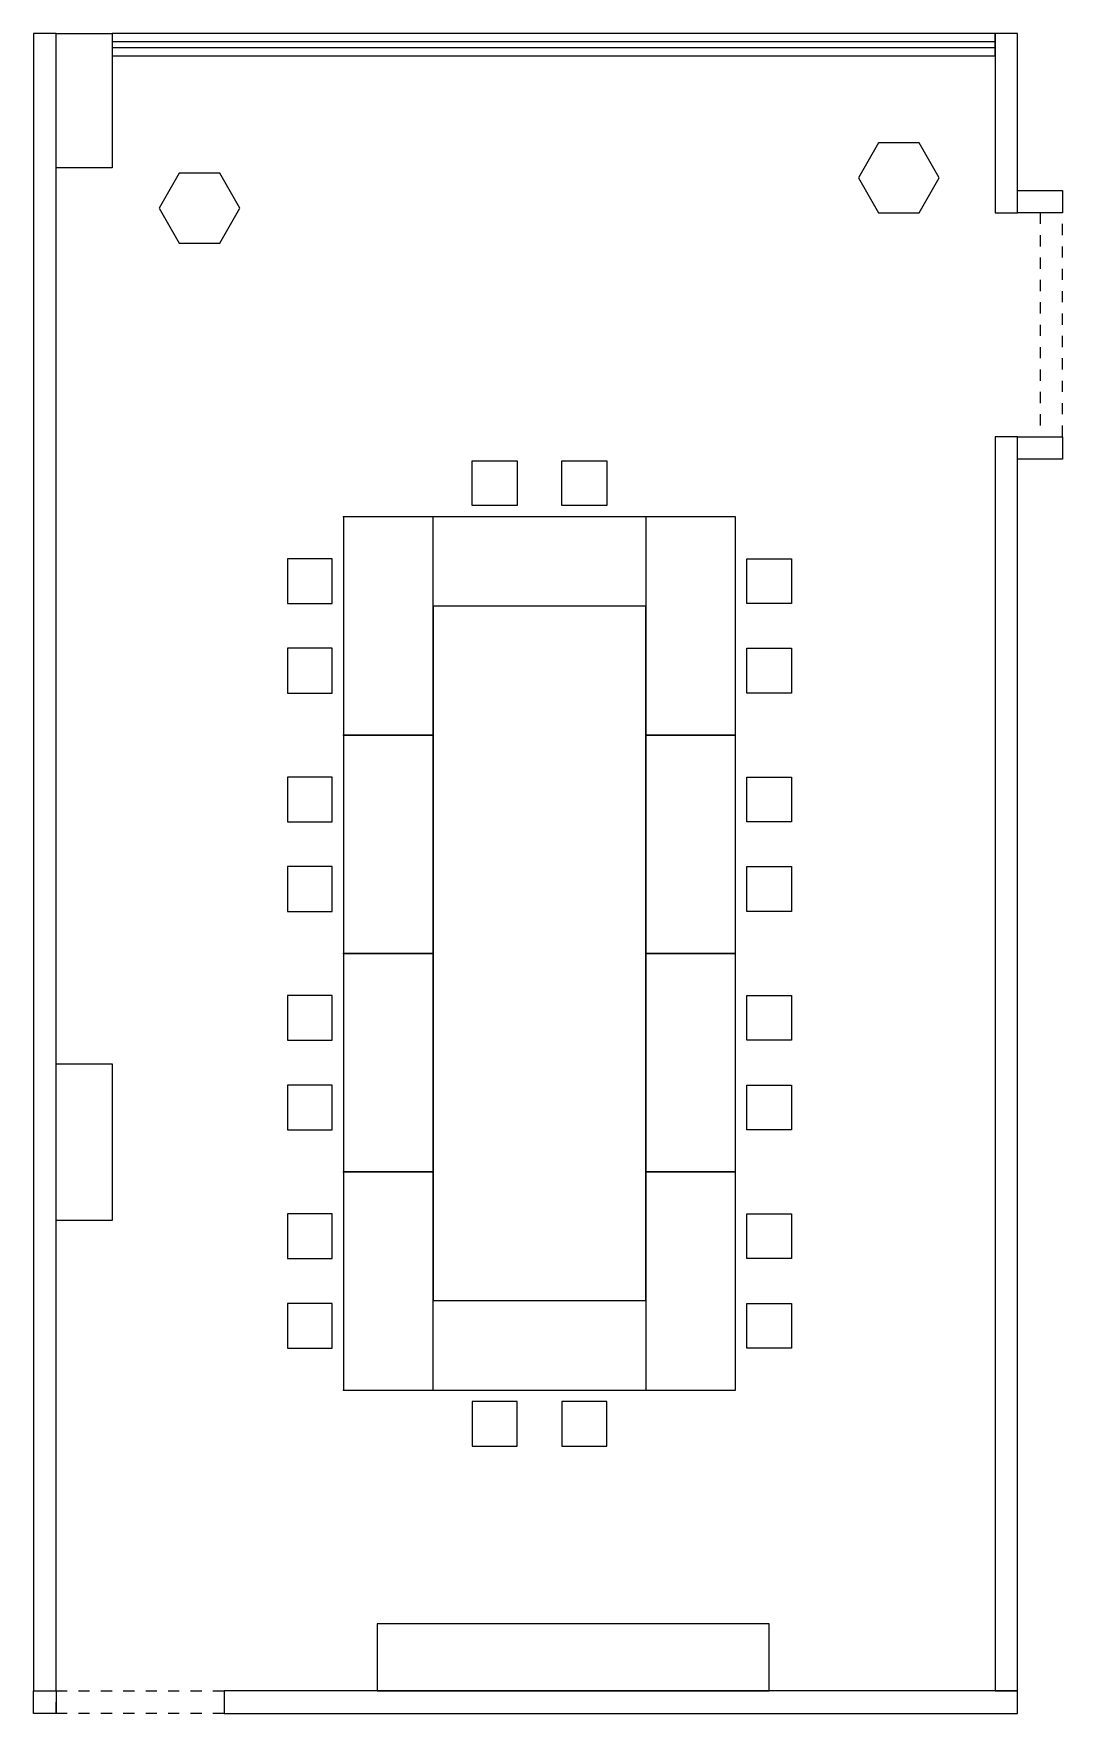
# Model space of a CAD drawing. Header units: metres. Extents: x -21.6 to -12.4, y 2.8 to 17.8.
import ezdxf

# ---------------------------------------------------------------- set-up
doc = ezdxf.new("R2010")
doc.units = ezdxf.units.M
doc.linetypes.add('Dashed', pattern=[0.01, 0.005, -0.005])
for name, color, linetype, true_color in [('墙体', 1, 'Continuous', 0xff0000), ('桌子', 100, 'Continuous', 0x00ff32), ('椅子', 160, 'Continuous', 0x004cff), ('玻璃', 4, 'Continuous', 0x00ffe7)]:
    doc.layers.add(name, color=color, linetype=linetype, true_color=true_color)
doc.layers.add('虚线', color=7, linetype='Dashed')

msp = doc.modelspace()

# ---------------------------------------------------------------- linework, layer by layer
at = {"layer": '墙体'}
for points in [[(-21.593, 17.763), (-21.593, 2.963), (-21.393, 2.963), (-21.393, 17.763)], [(-20.893, 17.763), (-20.893, 16.563), (-21.393, 16.563), (-21.393, 17.763)], [(-13.01, 17.763), (-20.893, 17.763), (-20.893, 17.563), (-13.01, 17.563)], [(-13.01, 17.763), (-13.01, 16.163), (-12.81, 16.163), (-12.81, 17.763)], [(-12.81, 16.363), (-12.41, 16.363), (-12.41, 16.163), (-12.81, 16.163)], [(-13.01, 14.163), (-13.01, 2.963), (-12.81, 2.963), (-12.81, 14.163)], [(-12.81, 14.163), (-12.41, 14.163), (-12.41, 13.963), (-12.81, 13.963)], [(-20.893, 8.563), (-20.893, 7.163), (-21.393, 7.163), (-21.393, 8.563)], [(-21.593, 2.963), (-21.393, 2.963), (-21.393, 2.763), (-21.593, 2.763)], [(-19.893, 2.763), (-12.81, 2.763), (-12.81, 2.963), (-19.893, 2.963)]]:
    msp.add_lwpolyline(points, close=True, dxfattribs=at)
at = {"layer": '桌子'}
for points in [[(-15.328, 13.449), (-18.828, 13.449), (-18.828, 5.649), (-15.328, 5.649)], [(-18.828, 13.449), (-18.828, 11.499), (-18.028, 11.499), (-18.028, 13.449)], [(-16.128, 13.449), (-16.128, 11.499), (-15.328, 11.499), (-15.328, 13.449)], [(-16.128, 12.649), (-18.028, 12.649), (-18.028, 6.449), (-16.128, 6.449)], [(-18.028, 11.499), (-18.828, 11.499), (-18.828, 9.549), (-18.028, 9.549)], [(-15.328, 11.499), (-16.128, 11.499), (-16.128, 9.549), (-15.328, 9.549)], [(-18.028, 9.549), (-18.828, 9.549), (-18.828, 7.599), (-18.028, 7.599)], [(-15.328, 9.549), (-16.128, 9.549), (-16.128, 7.599), (-15.328, 7.599)], [(-18.028, 7.599), (-18.828, 7.599), (-18.828, 5.649), (-18.028, 5.649)], [(-15.328, 7.599), (-16.128, 7.599), (-16.128, 5.649), (-15.328, 5.649)], [(-15.028, 3.563), (-18.528, 3.563), (-18.528, 2.963), (-15.028, 2.963)]]:
    msp.add_lwpolyline(points, close=True, dxfattribs=at)
msp.add_lwpolyline([(-18.828, 13.449), (-18.828, 5.649)], dxfattribs=at)
for p in [(-18.828, 13.449), (-18.828, 11.499), (-18.828, 9.549), (-18.828, 7.599), (-18.828, 5.649)]:
    msp.add_point(p, dxfattribs=at)
at = {"layer": '椅子'}
for points in [[(-13.51, 16.475), (-13.69, 16.788), (-14.051, 16.788), (-14.231, 16.475), (-14.051, 16.163), (-13.69, 16.163)], [(-19.752, 16.205), (-19.932, 16.517), (-20.293, 16.517), (-20.473, 16.205), (-20.293, 15.892), (-19.932, 15.892)], [(-17.678, 13.949), (-17.278, 13.949), (-17.278, 13.549), (-17.678, 13.549)], [(-16.878, 13.949), (-16.478, 13.949), (-16.478, 13.549), (-16.878, 13.549)], [(-19.328, 13.074), (-19.328, 12.674), (-18.928, 12.674), (-18.928, 13.074)], [(-14.828, 13.074), (-14.828, 12.674), (-15.228, 12.674), (-15.228, 13.074)], [(-19.328, 12.274), (-19.328, 11.874), (-18.928, 11.874), (-18.928, 12.274)], [(-14.828, 12.274), (-14.828, 11.874), (-15.228, 11.874), (-15.228, 12.274)], [(-19.328, 11.124), (-19.328, 10.724), (-18.928, 10.724), (-18.928, 11.124)], [(-14.828, 11.124), (-14.828, 10.724), (-15.228, 10.724), (-15.228, 11.124)], [(-19.328, 10.324), (-19.328, 9.924), (-18.928, 9.924), (-18.928, 10.324)], [(-14.828, 10.324), (-14.828, 9.924), (-15.228, 9.924), (-15.228, 10.324)], [(-19.328, 9.174), (-19.328, 8.774), (-18.928, 8.774), (-18.928, 9.174)], [(-14.828, 9.174), (-14.828, 8.774), (-15.228, 8.774), (-15.228, 9.174)], [(-19.328, 8.374), (-19.328, 7.974), (-18.928, 7.974), (-18.928, 8.374)], [(-14.828, 8.374), (-14.828, 7.974), (-15.228, 7.974), (-15.228, 8.374)], [(-19.328, 7.224), (-19.328, 6.824), (-18.928, 6.824), (-18.928, 7.224)], [(-14.828, 7.224), (-14.828, 6.824), (-15.228, 6.824), (-15.228, 7.224)], [(-19.328, 6.424), (-19.328, 6.024), (-18.928, 6.024), (-18.928, 6.424)], [(-14.828, 6.424), (-14.828, 6.024), (-15.228, 6.024), (-15.228, 6.424)], [(-17.678, 5.149), (-17.278, 5.149), (-17.278, 5.549), (-17.678, 5.549)], [(-16.878, 5.149), (-16.478, 5.149), (-16.478, 5.549), (-16.878, 5.549)]]:
    msp.add_lwpolyline(points, close=True, dxfattribs=at)
at = {"layer": '玻璃'}
msp.add_lwpolyline([(-13.01, 17.688), (-20.893, 17.688), (-20.893, 17.638), (-13.01, 17.638)], close=True, dxfattribs=at)
at = {"layer": '虚线'}
for points in [[(-12.41, 14.163), (-12.41, 16.163), (-12.61, 16.163), (-12.61, 14.163)], [(-21.393, 2.963), (-19.893, 2.963), (-19.893, 2.763), (-21.393, 2.763)]]:
    msp.add_lwpolyline(points, close=True, dxfattribs=at)

doc.saveas('drawing.dxf')
